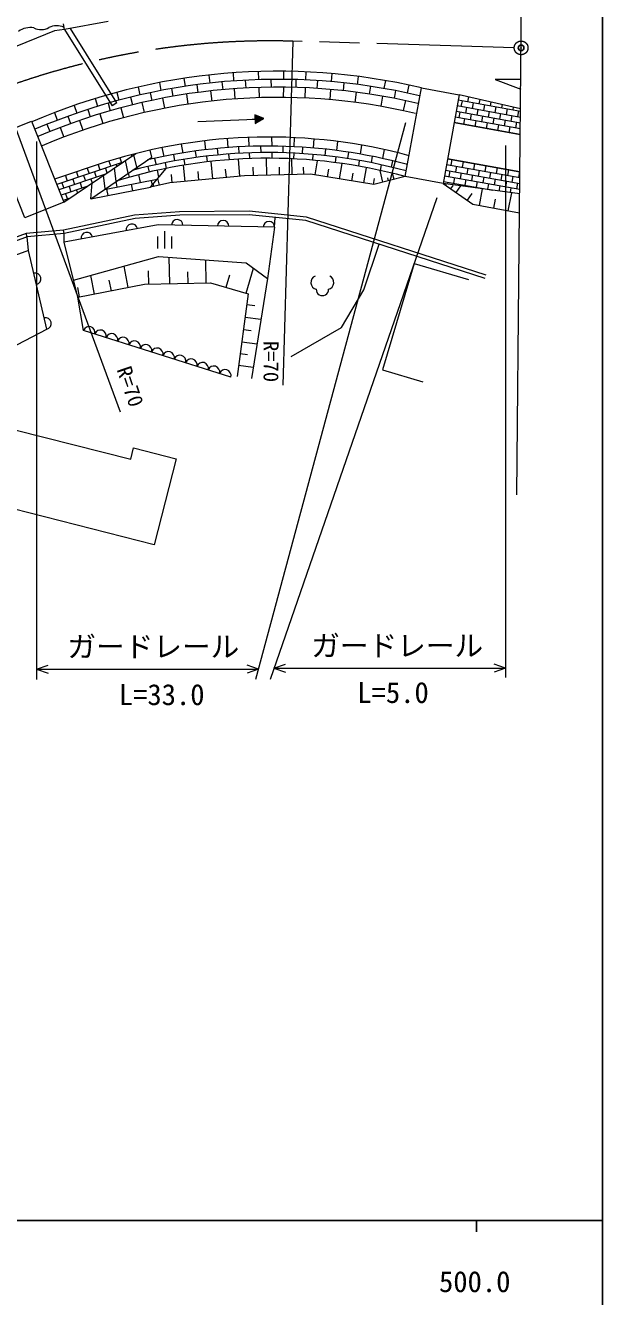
# Model space of a CAD drawing. Units: millimetres, scale not verified. Extents: x 40000 to 680000, y 20000 to 380000.
# Drawn here: x 528640 to 579000, y 198357 to 309181 of the extents above; entities that cross this region are included whole.
import ezdxf
from ezdxf.enums import TextEntityAlignment as Align

# ---------------------------------------------------------------- set-up
doc = ezdxf.new("R2010")
doc.units = ezdxf.units.MM
doc.header["$LTSCALE"] = 1000
doc.header["$PDMODE"] = 32
doc.header["$PDSIZE"] = 500
doc.linetypes.add('CHAIN', pattern=[18.5, 12, -1.5, 3.5, -1.5])
for name, color, linetype, lineweight in [('M-BGD', 7, 'Continuous', 13), ('M-BMK', 2, 'CHAIN', 13), ('M-STR-HTXT', 7, 'Continuous', 13), ('M-TTL-BAND', 7, 'Continuous', 25)]:
    doc.layers.add(name, color=color, linetype=linetype, lineweight=lineweight)
doc.layers.add('M-OTRS', color=6, linetype='Continuous')
doc.styles.add('ＭＳ ゴシック', font='')
doc.styles.get('ＭＳ ゴシック').set_extended_font_data('MS Gothic')

msp = doc.modelspace()

# ---------------------------------------------------------------- linework, layer by layer
at = {"layer": 'M-BGD'}
for p, q in [((532047, 308824), (531955, 309315)), ((535871, 309536), (532047, 308824)), ((531191, 308704), (527105, 307044)), ((532047, 308824), (531191, 308704)), ((532047, 308824), (536206, 302179)), ((536629, 302444), (532575, 308922)), ((544647, 304856), (544725, 304152)), ((546756, 305050), (546807, 304343)), ((548956, 305164), (548978, 304456)), ((551162, 305189), (551155, 304481)), ((553119, 305137), (553088, 304429)), ((555388, 304988), (555327, 304282)), ((538480, 303807), (538638, 303117)), ((540335, 304200), (540470, 303505)), ((541387, 303674), (541505, 303000)), ((542475, 304570), (542582, 303869)), ((543605, 304015), (543695, 303337)), ((545792, 304260), (545855, 303579)), ((546857, 303661), (546921, 302770)), ((547829, 304407), (547865, 303724)), ((549000, 303772), (549028, 302879)), ((550067, 304479), (550075, 303796)), ((551149, 303797), (551142, 302903)), ((552243, 304460), (552223, 303777)), ((553057, 303746), (553017, 302853)), ((554120, 304373), (554077, 303691)), ((556425, 304176), (556352, 303496)), ((557682, 304740), (557591, 304038)), ((558748, 303875), (558645, 303199)), ((560045, 304381), (559923, 303684)), ((562088, 303985), (561940, 303292)), ((571866, 304468), (569634, 304468)), ((569634, 304468), (571858, 303628)), ((534735, 302806), (534942, 302129)), ((536620, 303346), (536803, 302661)), ((537823, 302923), (537986, 302259)), ((539530, 303314), (539672, 302645)), ((540600, 302833), (540769, 301956)), ((542685, 303193), (542820, 302310)), ((544801, 303472), (544900, 302584)), ((555268, 303601), (555191, 302711)), ((557504, 303359), (557389, 302473)), ((559805, 303010), (559652, 302129)), ((560942, 303496), (560812, 302824)), ((561797, 302623), (561610, 301749)), ((566408, 302680), (571840, 301702)), ((571842, 301913), (566491, 303135)), ((566674, 302124), (566763, 302616)), ((567255, 302528), (567329, 302944)), ((568239, 302350), (568305, 302721)), ((531165, 301577), (531419, 300915)), ((532907, 302211), (533138, 301541)), ((534084, 301858), (534295, 301208)), ((535142, 301475), (535404, 300620)), ((535851, 302398), (536040, 301741)), ((536629, 302444), (536206, 302179)), ((536979, 302001), (537210, 301137)), ((538791, 302451), (538991, 301580)), ((566229, 301696), (571831, 300688)), ((566319, 302188), (571836, 301195)), ((566497, 301140), (566585, 301632)), ((567078, 301543), (567166, 302035)), ((567481, 300963), (567570, 301455)), ((567658, 301947), (567747, 302439)), ((568062, 301366), (568150, 301858)), ((568642, 301770), (568731, 302262)), ((569046, 301189), (569134, 301681)), ((569223, 302173), (569281, 302498)), ((569627, 301593), (569715, 302085)), ((570030, 301012), (570119, 301504)), ((570207, 301996), (570257, 302275)), ((570611, 301416), (570699, 301908)), ((571191, 301819), (571233, 302052)), ((571595, 301239), (571683, 301731)), ((530524, 300563), (530780, 299929)), ((532340, 301259), (532573, 300616)), ((533361, 300895), (533652, 300050)), ((543686, 300796), (548682, 301018)), ((548432, 301007), (548682, 301018)), ((549431, 301052), (548665, 301393)), ((548665, 301393), (548698, 300644)), ((548666, 301368), (548716, 301370)), ((548667, 301343), (548767, 301348)), ((548668, 301318), (548818, 301325)), ((548669, 301293), (548869, 301302)), ((548670, 301268), (548920, 301279)), ((548672, 301243), (548971, 301257)), ((548673, 301218), (549022, 301234)), ((548674, 301193), (549073, 301211)), ((548675, 301168), (549124, 301188)), ((548676, 301143), (549175, 301166)), ((548677, 301118), (549227, 301143)), ((548678, 301093), (549278, 301120)), ((548679, 301068), (549329, 301097)), ((548680, 301043), (549380, 301075)), ((548682, 301018), (549431, 301052)), ((548683, 300994), (549382, 301025)), ((548684, 300969), (549333, 300997)), ((548685, 300944), (549284, 300970)), ((548686, 300919), (549235, 300943)), ((548687, 300894), (549187, 300916)), ((548688, 300869), (549138, 300889)), ((548689, 300844), (549089, 300861)), ((548690, 300819), (549040, 300834)), ((548692, 300794), (548991, 300807)), ((548693, 300769), (548942, 300780)), ((548694, 300744), (548894, 300753)), ((548695, 300719), (548845, 300725)), ((548696, 300694), (548796, 300698)), ((548697, 300669), (548747, 300671)), ((548698, 300644), (549431, 301052)), ((566049, 300712), (571821, 299674)), ((571821, 299674), (566049, 300712)), ((566139, 301204), (571826, 300181)), ((566900, 300559), (566989, 301051)), ((567885, 300382), (567973, 300874)), ((568465, 300786), (568554, 301278)), ((568869, 300205), (568957, 300697)), ((569449, 300609), (569538, 301101)), ((569853, 300028), (569942, 300520)), ((570434, 300431), (570522, 300924)), ((570837, 299851), (570926, 300343)), ((571014, 300835), (571103, 301327)), ((571418, 300254), (571506, 300746)), ((531664, 300277), (531984, 299443)), ((546244, 299312), (546316, 298529)), ((548094, 299417), (548135, 298632)), ((550125, 299448), (550134, 298662)), ((552096, 299395), (552073, 298609)), ((553795, 299283), (553744, 298498)), ((539665, 297701), (539526, 298308)), ((540545, 298525), (540708, 297756)), ((542236, 298833), (542372, 298058)), ((543443, 298220), (543528, 297662)), ((544255, 299118), (544359, 298338)), ((545361, 298447), (545424, 297885)), ((547223, 298589), (547264, 298026)), ((549162, 298658), (549180, 298094)), ((551104, 298646), (551099, 298081)), ((552825, 298567), (552800, 298002)), ((554817, 298395), (554768, 297832)), ((555876, 299061), (555792, 298279)), ((556827, 298133), (556754, 297573)), ((557969, 298743), (557851, 297965)), ((559943, 298354), (559793, 297582)), ((535681, 297275), (531190, 295773)), ((535681, 297275), (531190, 295773)), ((537095, 297221), (531376, 295308)), ((531988, 293778), (538261, 298007)), ((534354, 294065), (539665, 297701)), ((534984, 297042), (535142, 296568)), ((535934, 297351), (536090, 296885)), ((536565, 297043), (536614, 296896)), ((536893, 297638), (537039, 297202)), ((537603, 296290), (537383, 297415)), ((537860, 297899), (537904, 297766)), ((538365, 296811), (538102, 297900)), ((539908, 297588), (540035, 297038)), ((540825, 297203), (540928, 296716)), ((541550, 297917), (541658, 297362)), ((542470, 297502), (542556, 297011)), ((544433, 297779), (544498, 297284)), ((544988, 295808), (544845, 297318)), ((546367, 297967), (546412, 297470)), ((547360, 296033), (547220, 297515)), ((548165, 298068), (548192, 297570)), ((549715, 296119), (549678, 297592)), ((550140, 298097), (550146, 297599)), ((551918, 296174), (551883, 297550)), ((552057, 298044), (552043, 297546)), ((553708, 297934), (553676, 297437)), ((553925, 296146), (554129, 297388)), ((555732, 297717), (555679, 297222)), ((556058, 295797), (556277, 297130)), ((557767, 297407), (557692, 296914)), ((558892, 297770), (558795, 297214)), ((559686, 297027), (559590, 296538)), ((560675, 297379), (560557, 296827)), ((565383, 297059), (571787, 295913)), ((565473, 297551), (571791, 296420)), ((571791, 296420), (565473, 297551)), ((565797, 296985), (565885, 297477)), ((566781, 296809), (566869, 297301)), ((567766, 296633), (567854, 297125)), ((535543, 296174), (531562, 294843)), ((532138, 296090), (532297, 295616)), ((533087, 296407), (533245, 295933)), ((533720, 296092), (533878, 295617)), ((534035, 296724), (534194, 296250)), ((534668, 296409), (534827, 295935)), ((535301, 296093), (535323, 296026)), ((535609, 294924), (535458, 296117)), ((535616, 296726), (535753, 296316)), ((536548, 295567), (536401, 296753)), ((537603, 296290), (537702, 295945)), ((538365, 296811), (538408, 296650)), ((538365, 296811), (538408, 296650)), ((538683, 295490), (538551, 296172)), ((539312, 296873), (539432, 296389)), ((539556, 295071), (540928, 296716)), ((540293, 295955), (540177, 296558)), ((547759, 296071), (541242, 295452)), ((541443, 295471), (541376, 296177)), ((542572, 295578), (542438, 296990)), ((543780, 295693), (543709, 296448)), ((546174, 295920), (546104, 296662)), ((553515, 296213), (547759, 296071)), ((548537, 296090), (548519, 296826)), ((550816, 296147), (550799, 296835)), ((552924, 296199), (552908, 296828)), ((559034, 295310), (553515, 296213)), ((554992, 295972), (555101, 296638)), ((557118, 295623), (557227, 296286)), ((558178, 295450), (558395, 296775)), ((561778, 295998), (559034, 295310)), ((559838, 295511), (559580, 296540)), ((560808, 295755), (560677, 296278)), ((565204, 296075), (571777, 294899)), ((565294, 296567), (571782, 295406)), ((565621, 296000), (565709, 296493)), ((566025, 295420), (566113, 295912)), ((566201, 296404), (566289, 296897)), ((566605, 295824), (566693, 296316)), ((567186, 296228), (567274, 296721)), ((567590, 295648), (567678, 296140)), ((568170, 296052), (568258, 296544)), ((568574, 295472), (568662, 295964)), ((568750, 296456), (568838, 296949)), ((569154, 295876), (569242, 296368)), ((569735, 296280), (569823, 296772)), ((570139, 295700), (570227, 296192)), ((570719, 296104), (570807, 296596)), ((571123, 295524), (571211, 296016)), ((571703, 295928), (571791, 296420)), ((533990, 295128), (531748, 294378)), ((531823, 295457), (531982, 294983)), ((532456, 295142), (532614, 294667)), ((532771, 295774), (532930, 295300)), ((533088, 294826), (533172, 294576)), ((533404, 295459), (533563, 294985)), ((534352, 295776), (534463, 295446)), ((534354, 294065), (534463, 295446)), ((534354, 294065), (539556, 295071)), ((535549, 294883), (540140, 295771)), ((535730, 294918), (535839, 294353)), ((536639, 295094), (536548, 295567)), ((537876, 295333), (537985, 294767)), ((541242, 295452), (539556, 295071)), ((539600, 295667), (539686, 295226)), ((539845, 295137), (539778, 295434)), ((540333, 295247), (540198, 295841)), ((559015, 295313), (559101, 295836)), ((560323, 295633), (560257, 295895)), ((565080, 295396), (567692, 293597)), ((571774, 294496), (565080, 295396)), ((565114, 295583), (569418, 294813)), ((565298, 295247), (565374, 295357)), ((565503, 295339), (565533, 295508)), ((565767, 294923), (565969, 295217)), ((566236, 294600), (566640, 295187)), ((566495, 295206), (566517, 295332)), ((567009, 295244), (567097, 295736)), ((567487, 295073), (567502, 295156)), ((567994, 295068), (568082, 295560)), ((568261, 293490), (568531, 294932)), ((568479, 294939), (568486, 294980)), ((568978, 294892), (569066, 295384)), ((569558, 295296), (569646, 295788)), ((569967, 294739), (570051, 295208)), ((570543, 295120), (570631, 295612)), ((570959, 294606), (571035, 295032)), ((571527, 294944), (571615, 295436)), ((532438, 294081), (531934, 293913)), ((532140, 294509), (532299, 294035)), ((567203, 293934), (567619, 294538)), ((569518, 293255), (569665, 294041)), ((570775, 293020), (571069, 294591)), ((542111, 292634), (538204, 292340)), ((548161, 292676), (542111, 292634)), ((553118, 292172), (548161, 292676)), ((567692, 293597), (571758, 292836)), ((538204, 292340), (532028, 291038)), ((550387, 291584), (549757, 287131)), ((550387, 291584), (550444, 292444)), ((568747, 287131), (553118, 292172)), ((528799, 290753), (496718, 278962)), ((531966, 291331), (528695, 291034)), ((528799, 290753), (528695, 291034)), ((532028, 291038), (528799, 290753)), ((528910, 289566), (528799, 290753)), ((532028, 291038), (531966, 291331)), ((532028, 290282), (532028, 291038)), ((540209, 289735), (540209, 290785)), ((540809, 289735), (540809, 291235)), ((541409, 289735), (541409, 290785)), ((533224, 285480), (532028, 290282)), ((537619, 286346), (537255, 288193)), ((541241, 286675), (541191, 288955)), ((544415, 286744), (544371, 288728)), ((562549, 288424), (559804, 279149)), ((562549, 288424), (567291, 287020)), ((534664, 285763), (534343, 287391)), ((539417, 286635), (539392, 287775)), ((542828, 286709), (542806, 287701)), ((546169, 286349), (546489, 287436)), ((547908, 285836), (548549, 288010)), ((533362, 285507), (533202, 286320)), ((533224, 285480), (539044, 286627)), ((536142, 286055), (535960, 286978)), ((539044, 286627), (544800, 286753)), ((544800, 286753), (548077, 285786)), ((533709, 282593), (533224, 285480)), ((548077, 285786), (547110, 278560)), ((547952, 284852), (548645, 284759)), ((547803, 283742), (549190, 283557)), ((547661, 282674), (548328, 282585)), ((546564, 278518), (533709, 282593)), ((547518, 281607), (548852, 281428)), ((547380, 280579), (548023, 280493)), ((547243, 279551), (548527, 279380)), ((559804, 279149), (563308, 278112))]:
    msp.add_line(p, q, dxfattribs=at)
for points in [[(566491, 303135), (565080, 295396), (561778, 295998), (563189, 303737)], [(529166, 300832), (531988, 293778), (528586, 292417), (525765, 299471)], [(526189, 267385), (527846, 273893), (537826, 271352), (538078, 272343), (541794, 271397), (539884, 263898)]]:
    msp.add_lwpolyline(points, close=True, dxfattribs=at)
for points in [[(568839, 287416), (553180, 292467), (548175, 292976), (542099, 292934), (538162, 292638), (531966, 291331)], [(550387, 291584), (540221, 291794), (532028, 290282)], [(528695, 291034), (496591, 279235), (490901, 275975), (486914, 276798), (473427, 272029), (471492, 272227), (456540, 267304)], [(530518, 282713), (528910, 289566), (518803, 285853)], [(551816, 280325), (556227, 282845), (558160, 286122), (559513, 290109)], [(532851, 286979), (540263, 289021), (547909, 288475), (549757, 287131), (548371, 278392)], [(523895, 267668), (525962, 274559), (523627, 275057), (523282, 276435), (524699, 279689), (530518, 282713)]]:
    msp.add_lwpolyline(points, dxfattribs=at)
for centre, radius, start, end in [((529039, 307314), 1680, 78.36195, 127.15311), ((530009, 310339), 1517, 245.41904, 296.80575), ((531377, 307631), 1517, 65.41904, 116.80575), ((550683, 250686), 54505, 76.73579, 113.22497), ((550683, 250686), 53796, 76.73579, 113.22497), ((550683, 250686), 53113, 76.73579, 113.22497), ((550683, 250686), 52219, 76.73579, 113.22497), ((549837, 252278), 47171, 74.91777, 107.4623), ((549837, 252278), 46385, 74.83708, 103.13181), ((549837, 252278), 45322, 74.72347, 106.9084), ((549837, 252278), 45821, 74.7774, 105.02717), ((537928, 291371), 500, 10.45991, 190.45991), ((541889, 291760), 500, 358.81637, 178.81637), ((545888, 291677), 500, 358.81637, 178.81637), ((549887, 291594), 500, 358.81637, 178.81637), ((533995, 290645), 500, 10.45991, 190.45991), ((529490, 287094), 500, 283.20483, 103.20483), ((554147, 286771), 599, 113.44836, 257.2818), ((554950, 286771), 599, 282.7182, 66.55164), ((554549, 286155), 534, 176.52859, 3.47141), ((530403, 283200), 500, 283.20483, 103.20483), ((534197, 282419), 519, 344.51427, 160.30918), ((535186, 282105), 519, 344.51427, 160.30918), ((536175, 281792), 519, 344.51427, 160.30918), ((537164, 281478), 519, 344.51427, 160.30918), ((538153, 281165), 519, 344.51427, 160.30918), ((539142, 280851), 519, 344.51427, 160.30918), ((540131, 280538), 519, 344.51427, 160.30918), ((541120, 280224), 519, 344.51427, 160.30918), ((542109, 279911), 519, 344.51427, 160.30918), ((543097, 279597), 519, 344.51427, 160.30918), ((544086, 279284), 519, 344.51427, 160.30918), ((545075, 278970), 519, 344.51427, 160.30918), ((546064, 278657), 519, 344.51427, 160.30918)]:
    msp.add_arc(centre, radius, start, end, dxfattribs=at)
at = {"layer": 'M-BMK'}
msp.add_line((571292, 307241), (551961, 307804), dxfattribs=at)
msp.add_circle((571891, 307224), 600, dxfattribs=at)
msp.add_arc((549988, 239995), 67837, 88.33309, 110.23199, dxfattribs=at)
at = {"layer": 'M-OTRS'}
msp.add_point((571891, 307224), dxfattribs=at)
at = {"layer": 'M-STR-HTXT'}
for p, q in [((571531, 268251), (572153, 335465)), ((551961, 307804), (551089, 277817)), ((526528, 303647), (536903, 275498)), ((561808, 300702), (548714, 252147)), ((529620, 299065), (529620, 252147)), ((570537, 298702), (570537, 252329)), ((564536, 294155), (549987, 252147)), ((529620, 253057), (530620, 253407)), ((529620, 253057), (548976, 253057)), ((529620, 253057), (530620, 252707)), ((548976, 253057), (547976, 253407)), ((548976, 253057), (547976, 252707)), ((550329, 253134), (551329, 253484)), ((550329, 253134), (570537, 253134)), ((550329, 253134), (551329, 252784)), ((570537, 253134), (569537, 253484)), ((570537, 253134), (569537, 252784))]:
    msp.add_line(p, q, dxfattribs=at)
at = {"layer": 'M-TTL-BAND'}
for p, q in [((579000, 20000), (579000, 370000)), ((40000, 205000), (579000, 205000)), ((568000, 205000), (568000, 204000))]:
    msp.add_line(p, q, dxfattribs=at)

# ---------------------------------------------------------------- texts
at = {"layer": 'M-STR-HTXT', "style": 'ＭＳ ゴシック'}
for rotation, p in [(270.132, (549026, 278079)), (288.909, (537376, 275660))]:
    msp.add_text('R=70', height=1320, rotation=rotation, dxfattribs=at).set_placement(p, align=Align.BOTTOM_RIGHT)
for s, p in [('ガードレール', (539804, 253557)), ('ガードレール', (561080, 253634)), ('L=33.0', (540531, 249374)), ('L=5.0', (560717, 249556))]:
    msp.add_text(s, height=1833, dxfattribs=at).set_placement(p, align=Align.BOTTOM_CENTER)
at = {"layer": 'M-TTL-BAND', "style": 'ＭＳ ゴシック'}
msp.add_text('500.0', height=1833, dxfattribs=at).set_placement((567844, 198195), align=Align.BOTTOM_CENTER)

doc.saveas('drawing.dxf')
